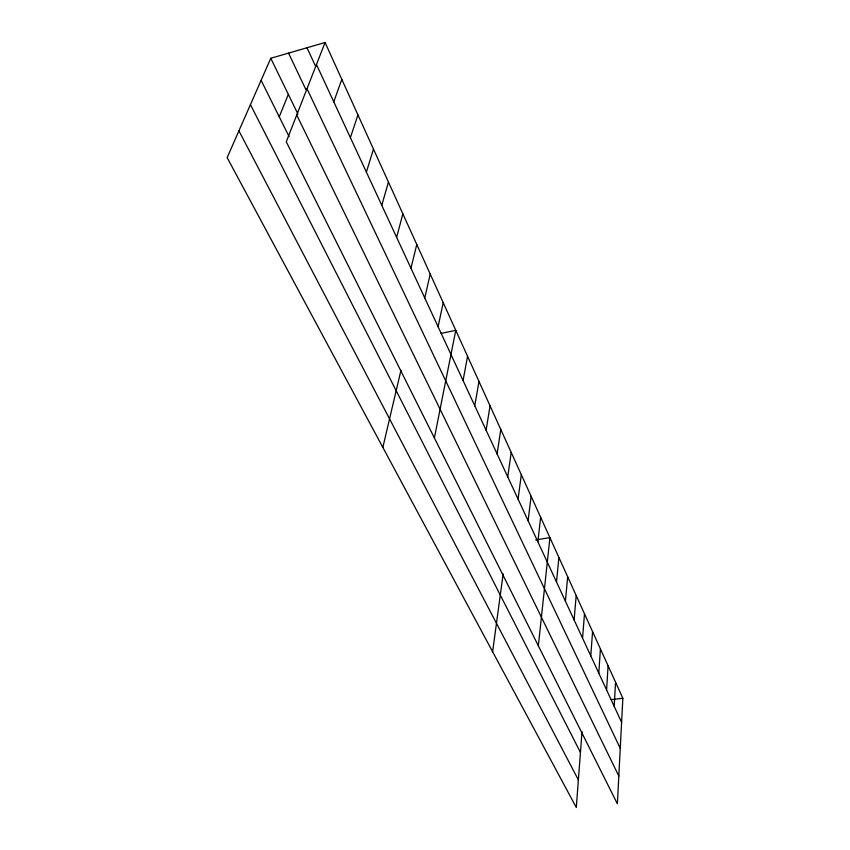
<?xml version="1.0" encoding="UTF-8"?>
<svg xmlns="http://www.w3.org/2000/svg" width="850" height="850" viewBox="0 0 850 850"><rect width="100%" height="100%" fill="white"/><g stroke="black" fill="none" stroke-linecap="round" stroke-linejoin="round"><path stroke-width="1.27" d="M325.072 42.5L622.848 698.286L617.376 803.824L286.269 141.791L325.072 42.5L270.789 58.278L227.152 157.633L576.3 807.5L582.006 731.701M614.189 706.339L615.559 682.253M606.592 689.966L608.09 665.805M598.793 673.147L600.429 648.922M590.782 655.881L592.567 631.603M582.558 638.148L584.492 613.827M574.111 619.926L576.194 595.563M565.42 601.205L567.673 576.789M556.484 581.942L558.918 557.504M538.347 645.819L549.918 537.668L535.702 539.878M537.837 541.747L540.653 517.267M528.105 520.753L531.122 496.283M518.075 499.131L521.305 474.672M492.618 651.737L503.158 573.867M507.748 476.861L511.201 452.413M497.091 453.889L500.788 429.473M486.104 430.206L490.057 405.832M474.767 405.769L478.986 381.459M463.059 380.534L467.564 356.299M434.382 437.931L455.77 330.331L441.097 333.413M438.09 326.697L443.211 302.685M424.756 297.957L430.228 274.082M382.851 447.429L400.956 370.313M410.943 268.186L416.787 244.481M396.631 237.331L402.868 213.817M381.788 205.328L388.439 182.049M366.382 172.114L373.479 149.09M350.391 137.636L357.946 114.899M333.763 101.787L341.828 79.401M279.236 116.779L288.341 94.371M611.288 699.603L622.848 698.286M238.914 130.847L578.383 779.939M250.442 104.603L580.444 752.431M261.109 80.325L289.106 136.648M270.789 58.278L297.925 114.07M296.735 115.005L618.811 776.061M288.533 53.125L305.83 89.473M306.999 88.761L620.245 748.351M316.466 64.515L621.594 722.309M306.988 47.759L315.775 66.661"/></g></svg>
